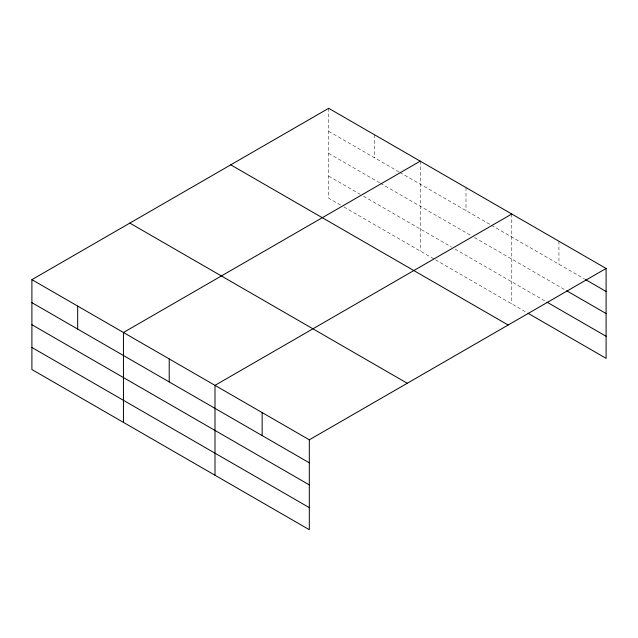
<?xml version="1.0" encoding="UTF-8"?>
<svg xmlns="http://www.w3.org/2000/svg" width="638" height="638" viewBox="0 0 638 638"><rect width="100%" height="100%" fill="white"/><g stroke="black" fill="none" stroke-linecap="round" stroke-linejoin="round"><path stroke-width="0.48" stroke-dasharray="3.19 2.39" d="M328.682 131.308L399.037 171.933M399.89 172.419L490.59 224.783M491.435 225.278L584.663 279.101M328.682 153.383L379.546 182.747M380.392 183.234L471.091 235.597M474.481 237.551L565.802 290.274M328.682 176.12L360.047 194.223M363.437 196.185L451.592 247.081M454.982 249.035L546.08 301.63M340.548 205.037L328.682 198.187L328.682 108.301M343.946 206.999L434.645 259.363M435.491 259.849L527.211 312.803M558.936 241.236L558.936 264.244M511.78 214.009L511.78 303.895M466.003 187.58L466.003 210.596M420.235 161.159L420.235 251.037M374.458 134.73L374.458 157.738"/><path stroke-width="0.96" d="M31.9 279.651L309.318 439.813L309.318 529.7L31.9 369.53L31.9 279.651L328.682 108.301L606.1 268.47L606.1 358.349L528.073 313.298M420.235 161.159L123.445 332.502L123.445 422.388M511.78 214.009L214.998 385.36L214.998 475.238M309.318 439.813L606.1 268.47M585.524 279.596L606.1 291.478M566.656 290.769L606.1 313.545M546.933 302.125L606.1 336.282M230.749 164.843L508.159 325.013M129.841 223.101L407.251 383.271M31.9 302.659L309.318 462.821M31.9 324.726L309.318 484.888M31.9 347.463L309.318 507.633M262.154 412.587L262.154 435.595M169.222 358.931L169.222 381.939M77.677 306.073L77.677 329.088"/></g></svg>
